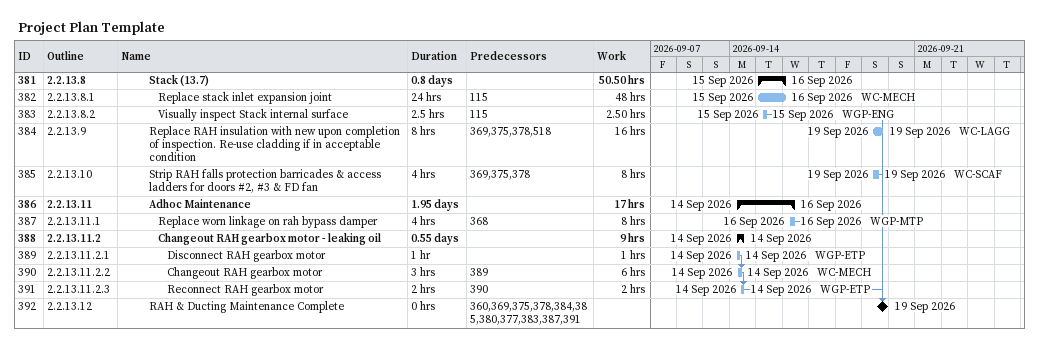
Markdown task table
Project Plan Template

| ID | WBS | Task | Duration | Start | Finish | Predecessors | Resources | Work (h) |
|---|---|---|---|---|---|---|---|---|
| 381 | 2.2.13.8 | **Stack (13.7)** | 0.8d | 2026-09-15 | 2026-09-16 |  |  | 50.50 |
| 382 | 2.2.13.8.1 | Replace stack inlet expansion joint | 24h | 2026-09-15 | 2026-09-16 | 115 | WC-MECH | 48 |
| 383 | 2.2.13.8.2 | Visually inspect Stack internal surface | 2.5h | 2026-09-15 | 2026-09-15 | 115 | WGP-ENG | 2.50 |
| 384 | 2.2.13.9 | Replace RAH insulation with new upon completion of inspection. Re-use cladding if in acceptable condition | 8h | 2026-09-19 | 2026-09-19 | 369, 375, 378, 518 | WC-LAGG | 16 |
| 385 | 2.2.13.10 | Strip RAH falls protection barricades & access ladders for doors #2, #3 & FD fan | 4h | 2026-09-19 | 2026-09-19 | 369, 375, 378 | WC-SCAF | 8 |
| 386 | 2.2.13.11 | **Adhoc Maintenance** | 1.95d | 2026-09-14 | 2026-09-16 |  |  | 17 |
| 387 | 2.2.13.11.1 | Replace worn linkage on rah bypass damper | 4h | 2026-09-16 | 2026-09-16 | 368 | WGP-MTP | 8 |
| 388 | 2.2.13.11.2 | **Changeout RAH gearbox motor - leaking oil** | 0.55d | 2026-09-14 | 2026-09-14 |  |  | 9 |
| 389 | 2.2.13.11.2.1 | Disconnect RAH gearbox motor | 1h | 2026-09-14 | 2026-09-14 |  | WGP-ETP | 1 |
| 390 | 2.2.13.11.2.2 | Changeout RAH gearbox motor | 3h | 2026-09-14 | 2026-09-14 | 389 | WC-MECH | 6 |
| 391 | 2.2.13.11.2.3 | Reconnect RAH gearbox motor | 2h | 2026-09-14 | 2026-09-14 | 390 | WGP-ETP | 2 |
| 392 | 2.2.13.12 | RAH & Ducting Maintenance Complete | 0h | 2026-09-19 | 2026-09-19 | 360, 369, 375, 378, 384, 385, 380, 377, 383, 387, 391 |  |  |
